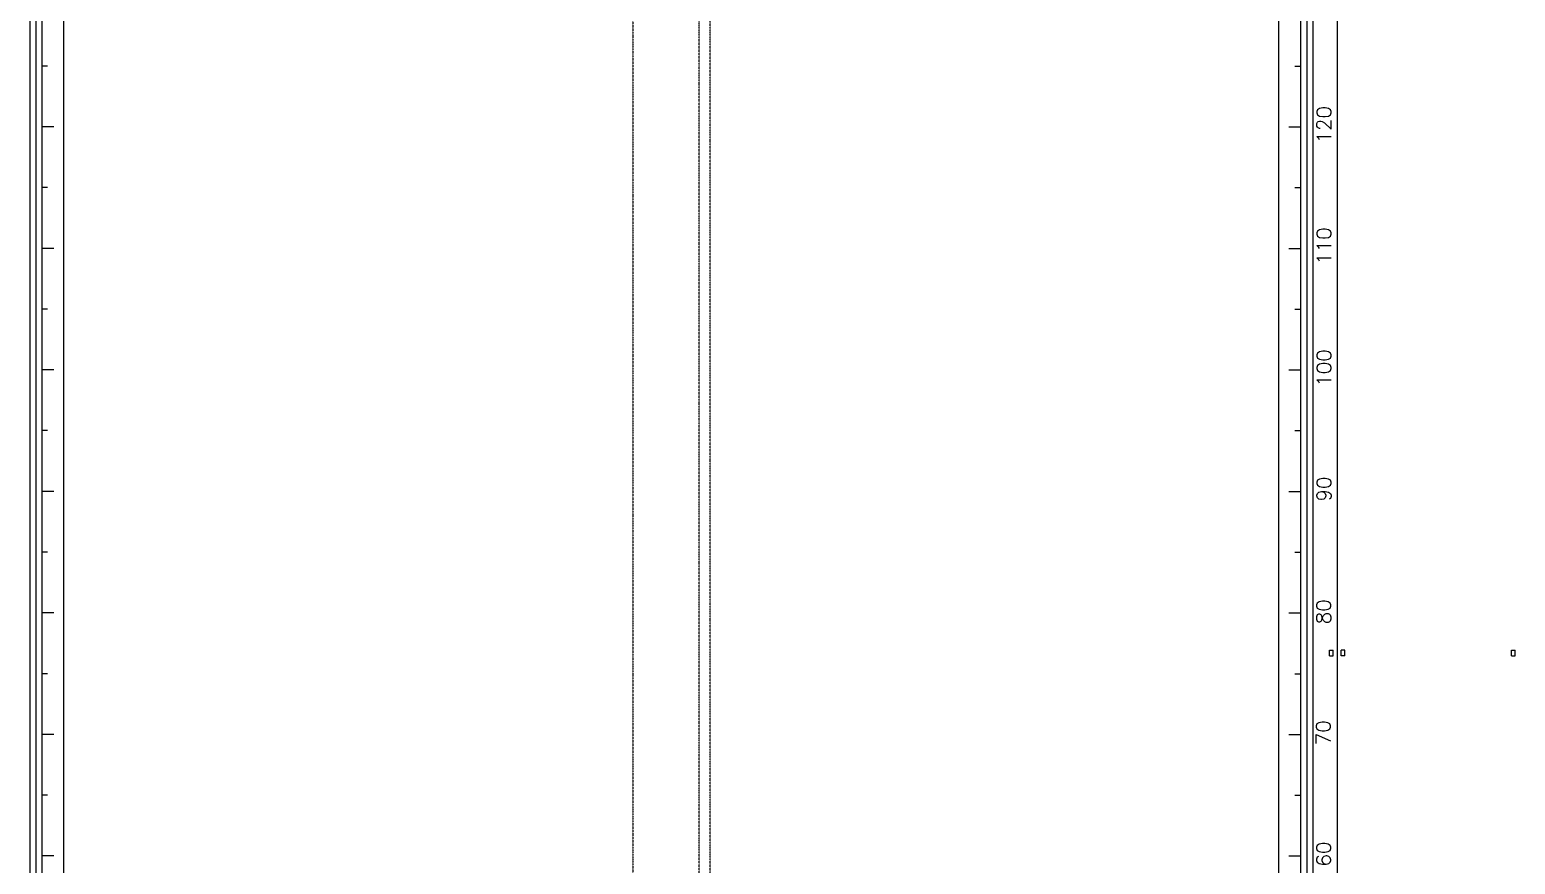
# Model space of a CAD drawing. Header units: inches. Extents: x 2621776591 to 2623670951, y 363331607 to 364354604.
# Drawn here: x 2622675744 to 2622798009, y 363660924 to 363729607 of the extents above; entities that cross this region are included whole.
import ezdxf
from ezdxf.enums import TextEntityAlignment as Align

# ---------------------------------------------------------------- set-up
doc = ezdxf.new("R2010")
doc.units = ezdxf.units.IN
doc.header["$MEASUREMENT"] = 0
doc.linetypes.add('BORDERX2', pattern=[3.5, 1, -0.5, 1, -0.5, 0, -0.5])
for name, color, linetype in [('ANCHOR POINT', 7, 'Continuous'), ('Dock CH Text', 8, 'Continuous'), ('Dock Chainage', 8, 'Continuous'), ('PIER', 7, 'Continuous'), ('TEXT2', 1, 'Continuous')]:
    doc.layers.add(name, color=color, linetype=linetype)
doc.layers.add('CRANE', color=7, linetype='Continuous', true_color=0x7f3f7f)
doc.styles.add('ROMANS', font='romans')

# ---------------------------------------------------------------- blocks, each defined once
blk = doc.blocks.new('A$C48C768FC')
at = {"layer": 'Dock Chainage'}
for p, q in [((113100, 15000), (112625, 15000)), ((215750, 15000), (216225, 15000)), ((113600, 10000), (112625, 10000)), ((215250, 10000), (216225, 10000)), ((113100, 5000), (112625, 5000)), ((215750, 5000), (216225, 5000)), ((113600, 0), (112625, 0)), ((215250, 0), (216225, 0)), ((113100, -5000), (112625, -5000)), ((215750, -5000), (216225, -5000)), ((113600, -10000), (112625, -10000)), ((215250, -10000), (216225, -10000)), ((113100, -15000), (112625, -15000)), ((215750, -15000), (216225, -15000)), ((113600, -20000), (112625, -20000)), ((215250, -20000), (216225, -20000)), ((113100, -25000), (112625, -25000)), ((215750, -25000), (216225, -25000)), ((113600, -30000), (112625, -30000)), ((215250, -30000), (216225, -30000)), ((113100, -35000), (112625, -35000)), ((215750, -35000), (216225, -35000)), ((113600, -40000), (112625, -40000)), ((215250, -40000), (216225, -40000)), ((113100, -45000), (112625, -45000)), ((215750, -45000), (216225, -45000)), ((113600, -50000), (112625, -50000)), ((215250, -50000), (216225, -50000))]:
    blk.add_line(p, q, dxfattribs=at)
at = {"layer": 'Dock CH Text', "style": 'ROMANS'}
for s, p in [('120', (218748, 10174)), ('110', (218748, 189)), ('100', (218748, -9846)), ('90', (218748, -19802)), ('70', (218692, -39859))]:
    blk.add_text(s, height=1200, rotation=90, dxfattribs=at).set_placement(p, align=Align.CENTER)
at = {"layer": 'Dock CH Text', "style": 'ROMANS', "width": 1}
for s, p in [('80', (218722, -29904)), ('60', (218717, -49848))]:
    blk.add_text(s, height=1200, rotation=90, dxfattribs=at).set_placement(p, align=Align.CENTER)

msp = doc.modelspace()

# ---------------------------------------------------------------- linework, layer by layer
at = {"layer": 'ANCHOR POINT'}
for p, q in [((2622782708.8, 363678534.8), (2622783008.8, 363678534.8)), ((2622782708.8, 363678084.8), (2622782708.8, 363678534.8)), ((2622783008.8, 363678084.8), (2622783008.8, 363678534.8)), ((2622783978.8, 363678534.8), (2622783678.8, 363678534.8)), ((2622783678.8, 363678084.8), (2622783678.8, 363678534.8)), ((2622783978.8, 363678084.8), (2622783978.8, 363678534.8)), ((2622797708.8, 363678534.8), (2622798008.8, 363678534.8)), ((2622797708.8, 363678084.8), (2622797708.8, 363678534.8)), ((2622798008.8, 363678084.8), (2622798008.8, 363678534.8)), ((2622782708.8, 363678084.8), (2622783008.8, 363678084.8)), ((2622783978.8, 363678084.8), (2622783678.8, 363678084.8)), ((2622797708.8, 363678084.8), (2622798008.8, 363678084.8))]:
    msp.add_line(p, q, dxfattribs=at)
at = {"layer": 'CRANE', "linetype": 'BORDERX2'}
msp.add_line((2622731741.9, 363508303.7, 0), (2622731743.9, 364077742.3, 0), dxfattribs=at)
at = {"layer": 'CRANE', "linetype": 'BORDERX2', "elevation": 0}
for points in [[(2622730843.7, 363612984.6), (2622730843.7, 364108242.3)], [(2622725343.8, 364077742.3), (2622725391.1, 363643003.3)]]:
    msp.add_lwpolyline(points, dxfattribs=at)
at = {"layer": 'PIER'}
for p, q in [((2622678543.8, 363601609.7), (2622678543.8, 364138609.7)), ((2622778543.8, 363601609.7), (2622778543.8, 364138609.7)), ((2622675743.8, 364127809), (2622675743.8, 363589059.7)), ((2622676243.8, 364127809), (2622676243.8, 363590609.7)), ((2622676743.8, 364128084), (2622676743.8, 363597109.7)), ((2622780343.8, 364128094.7), (2622780343.8, 363597219.3)), ((2622780843.8, 364127819.7), (2622780843.8, 363590519.3)), ((2622781343.8, 364127819.7), (2622781343.8, 363590319.3))]:
    msp.add_line(p, q, dxfattribs=at)
at = {"layer": 'TEXT2'}
msp.add_line((2622783343.8, 364118942.5), (2622783343.8, 363460242.5), dxfattribs=at)

# ---------------------------------------------------------------- block references
at = {"layer": 'Dock Chainage'}
msp.add_blockref('A$C48C768FC', (2622564118.7, 363711609.7), dxfattribs=at)

doc.saveas('drawing.dxf')
